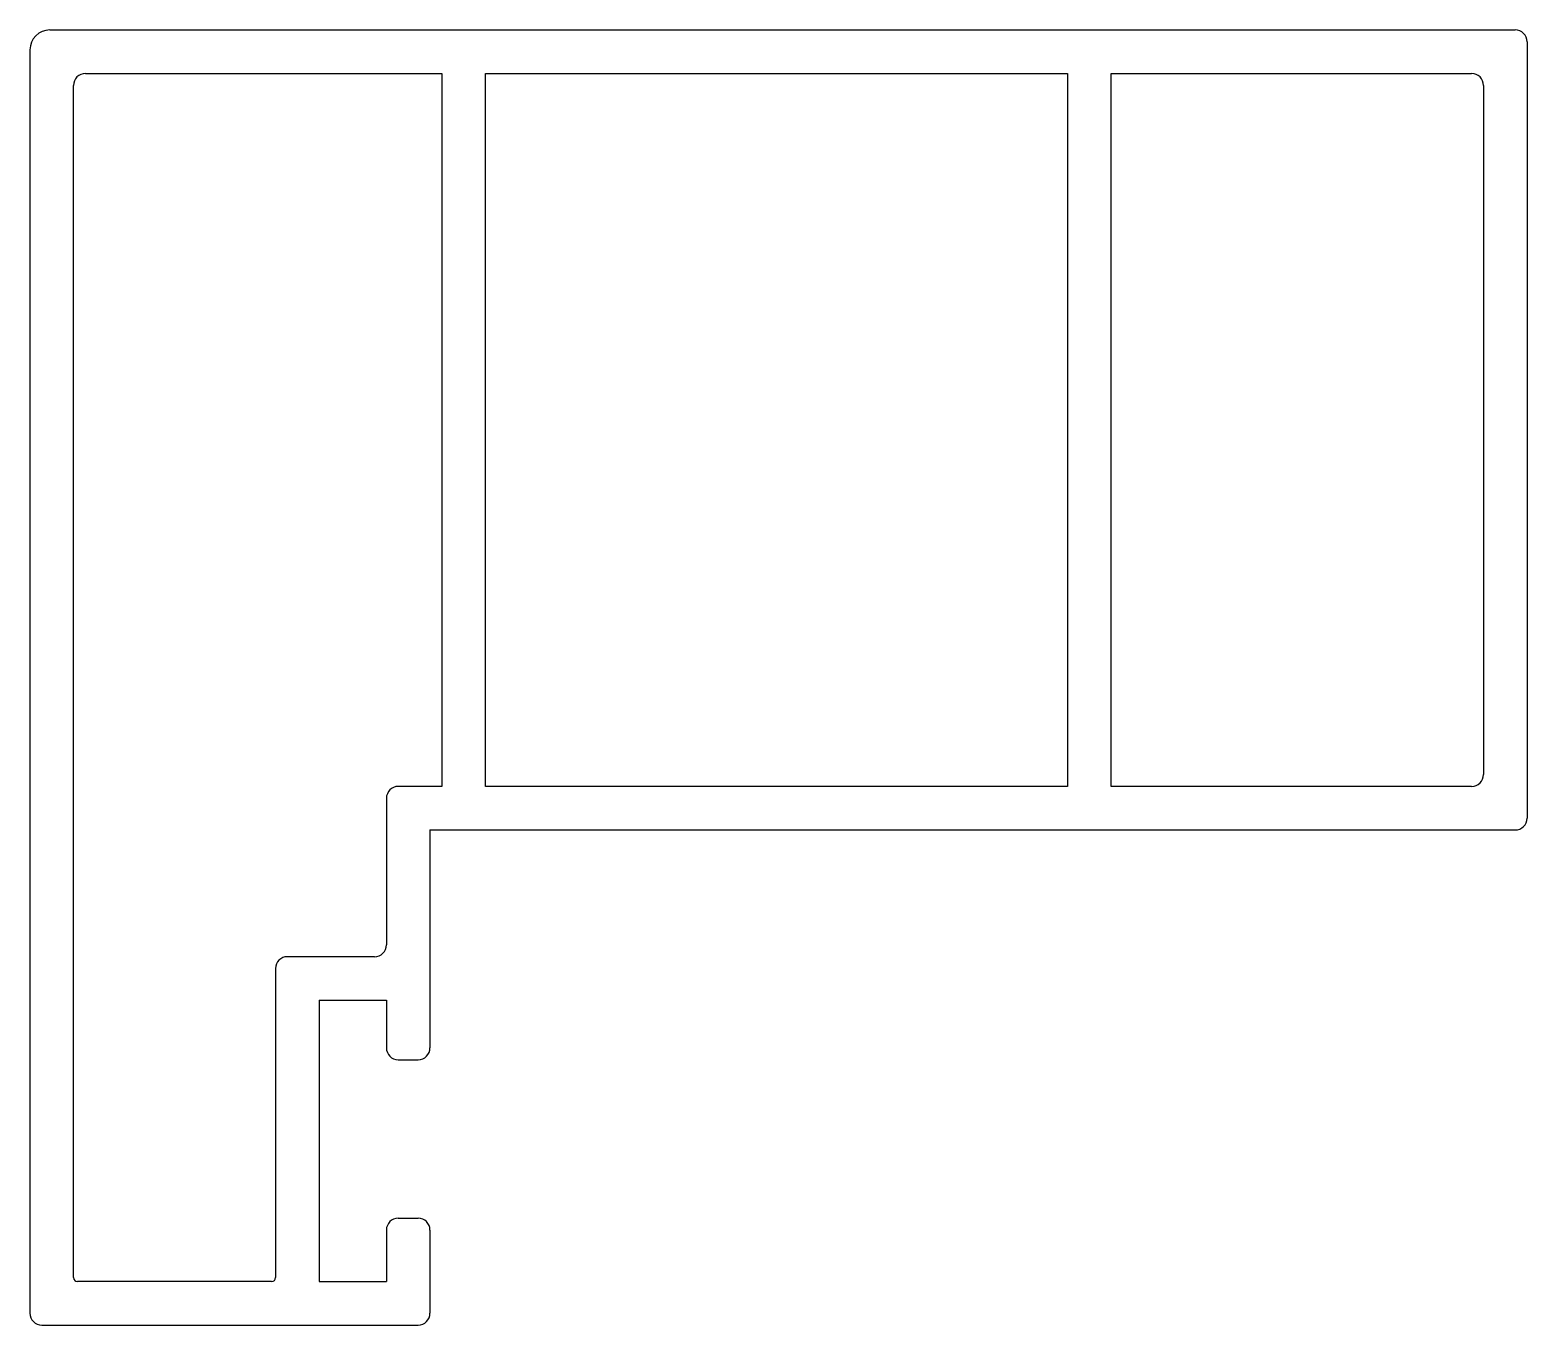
# Model space of a CAD drawing. Extents: x 2554.3 to 2592.1, y 1874 to 1906.7.
import ezdxf

# ---------------------------------------------------------------- set-up
doc = ezdxf.new("R2010")
doc.units = 0
doc.layers.get('0').update_dxf_attribs({"linetype": 'CONTINUOUS'})

msp = doc.modelspace()

# ---------------------------------------------------------------- linework, layer by layer
at = {"linetype": 'CONTINUOUS'}
for p, q in [((2554.766, 1906.712), (2591.766, 1906.712)), ((2592.066, 1906.412), (2592.066, 1886.812)), ((2554.266, 1906.212), (2554.266, 1874.312)), ((2555.666, 1905.612), (2564.666, 1905.612)), ((2564.666, 1905.612), (2564.666, 1887.612)), ((2565.766, 1905.612), (2580.466, 1905.612)), ((2565.766, 1887.612), (2565.766, 1905.612)), ((2580.466, 1905.612), (2580.466, 1887.612)), ((2581.566, 1905.612), (2590.666, 1905.612)), ((2581.566, 1887.612), (2581.566, 1905.612)), ((2555.366, 1875.212), (2555.366, 1905.312)), ((2590.966, 1905.312), (2590.966, 1887.912)), ((2564.666, 1887.612), (2563.566, 1887.612)), ((2580.466, 1887.612), (2565.766, 1887.612)), ((2590.666, 1887.612), (2581.566, 1887.612)), ((2563.266, 1887.312), (2563.266, 1883.612)), ((2564.366, 1886.512), (2564.366, 1881.012)), ((2564.366, 1886.512), (2591.766, 1886.512)), ((2562.966, 1883.312), (2560.766, 1883.312)), ((2560.466, 1883.012), (2560.466, 1875.212)), ((2561.566, 1882.212), (2561.566, 1875.112)), ((2561.566, 1882.212), (2563.266, 1882.212)), ((2563.266, 1882.212), (2563.266, 1881.012)), ((2563.566, 1880.712), (2564.066, 1880.712)), ((2563.266, 1876.412), (2563.266, 1875.112)), ((2563.566, 1876.712), (2564.066, 1876.712)), ((2564.366, 1876.412), (2564.366, 1874.312)), ((2560.366, 1875.112), (2555.466, 1875.112)), ((2561.566, 1875.112), (2563.266, 1875.112)), ((2554.566, 1874.012), (2564.066, 1874.012))]:
    msp.add_line(p, q, dxfattribs=at)
for centre, radius, start, end in [((2554.766, 1906.212), 0.5, 90, 180), ((2591.766, 1906.412), 0.3, 0, 90), ((2555.666, 1905.312), 0.3, 90, 180), ((2590.666, 1905.312), 0.3, 0, 90), ((2590.666, 1887.912), 0.3, 270, 0), ((2563.566, 1887.312), 0.3, 90, 180), ((2591.766, 1886.812), 0.3, 270, 0), ((2562.966, 1883.612), 0.3, 270, 0), ((2560.766, 1883.012), 0.3, 90, 180), ((2563.566, 1881.012), 0.3, 180, 270), ((2564.066, 1881.012), 0.3, 270, 0), ((2563.566, 1876.412), 0.3, 90, 180), ((2564.066, 1876.412), 0.3, 0, 90), ((2555.466, 1875.212), 0.1, 180, 270), ((2560.366, 1875.212), 0.1, 270, 360), ((2554.566, 1874.312), 0.3, 180, 270), ((2564.066, 1874.312), 0.3, 270, 0)]:
    msp.add_arc(centre, radius, start, end, dxfattribs=at)

doc.saveas('drawing.dxf')
